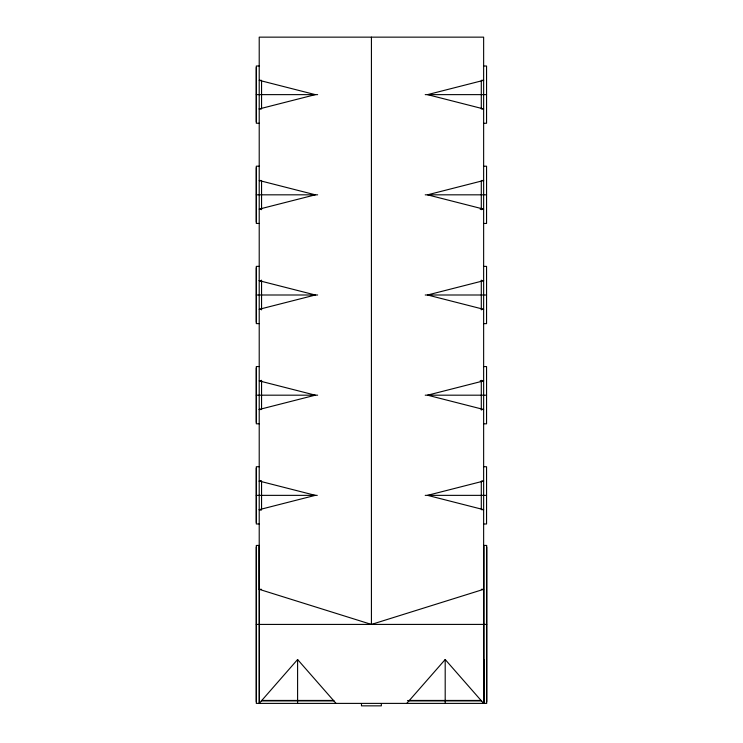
<?xml version="1.0" encoding="UTF-8"?>
<svg xmlns="http://www.w3.org/2000/svg" width="743" height="743" viewBox="0 0 743 743"><rect width="100%" height="100%" fill="white"/><g stroke="black" fill="none" stroke-linecap="round" stroke-linejoin="round"><path stroke-width="1.11" d="M259.363 703.398L259.363 545.436L256.298 545.436L256.298 703.398L486.702 703.389L486.702 545.427L483.637 545.427L483.637 703.389L445.196 659.524L406.765 703.398M483.786 545.427L483.786 703.389L483.786 659.515M336.04 703.398L297.599 659.524L259.214 703.398L259.214 545.436M483.637 703.398L483.637 37.15L259.214 37.15L259.214 589.32L371.426 624.426L483.637 589.32L481.325 589.32M259.214 108.942L315.32 94.63L259.214 80.318L261.527 80.318M259.214 409.477L261.555 409.477L259.214 409.495L315.32 395.183L259.214 380.871L261.555 380.853M259.214 65.997L256.298 65.997L256.298 123.245L259.214 123.245M483.637 66.016L486.563 66.016L486.563 123.264L483.637 123.264M256.298 67.427L256.298 121.815M481.325 80.318L483.637 80.318L427.531 94.63L483.637 108.942L481.325 108.942M256.298 94.63L317.632 94.63M425.219 94.63L486.563 94.63M259.214 108.961L261.527 108.942M259.214 166.191L256.298 166.191L256.298 223.439L259.214 223.439M483.637 166.209L486.563 166.209L486.563 223.457L483.637 223.457M256.298 167.621L256.298 222.008M261.555 180.503L259.214 180.503L315.32 194.824L259.214 209.127L261.555 209.127M481.325 180.503L483.637 180.503L427.531 194.824L483.637 209.127L480.164 209.127M256.298 194.824L317.632 194.824M425.219 194.824L486.563 194.824M259.214 266.365L256.298 266.365L256.298 323.614L259.214 323.614M483.637 266.384L486.563 266.384L486.563 323.632L483.637 323.632M256.298 267.796L256.298 322.183M259.214 280.687L261.527 280.687L259.214 280.696L315.32 294.999L259.214 309.311L261.555 309.32M481.297 280.668L483.637 280.687L427.531 294.999L483.637 309.311L481.297 309.292M256.298 294.999L317.632 294.999M425.219 294.999L486.563 294.999M259.214 366.55L256.298 366.55L256.298 423.798L259.214 423.798M483.637 366.578L486.563 366.578L486.563 423.826L483.637 423.826M256.298 367.989L256.298 422.368M480.164 380.871L483.637 380.871L427.531 395.183L483.637 409.495L481.297 409.523M256.298 395.183L317.632 395.183M425.219 395.183L486.563 395.192M259.214 466.725L256.298 466.725L256.298 523.973L259.214 523.973M483.637 466.743L486.563 466.743L486.563 523.991L483.637 523.991M256.298 468.155L256.298 522.543M261.527 481.046L259.214 481.046L315.32 495.358L259.214 509.67L261.527 509.67M481.325 481.046L483.637 481.046L427.531 495.358L483.637 509.67L481.325 509.67M259.214 481.213L261.555 481.213M256.298 495.358L317.252 495.358M425.21 495.358L486.563 495.358M259.214 509.837L261.555 509.837M256.298 547.108L256.298 701.736M486.702 547.099L486.702 701.726M259.214 589.32L261.527 589.32M256.298 624.426L486.702 624.408M261.731 700.482L333.486 700.482M409.328 700.482L481.074 700.482M261.434 700.519L333.783 700.519M407.898 700.519L481.38 700.519M261.434 700.807L333.783 700.807M407.898 700.807L481.38 700.807M481.297 80.894L481.297 108.376M481.297 181.088L481.297 209.712M481.297 280.12L481.297 309.887M481.297 380.305L481.297 410.08M481.297 481.622L481.297 509.104M445.196 659.524L445.196 703.398M381.345 703.705L381.345 705.85L361.469 705.85L361.469 703.705M371.426 37.15L371.426 624.426M297.599 659.524L297.599 703.398M261.555 80.885L261.555 108.367M261.555 181.078L261.555 209.702M261.555 280.111L261.555 309.877M261.555 380.295L261.555 408.919M261.555 481.613L261.555 509.094"/></g></svg>
